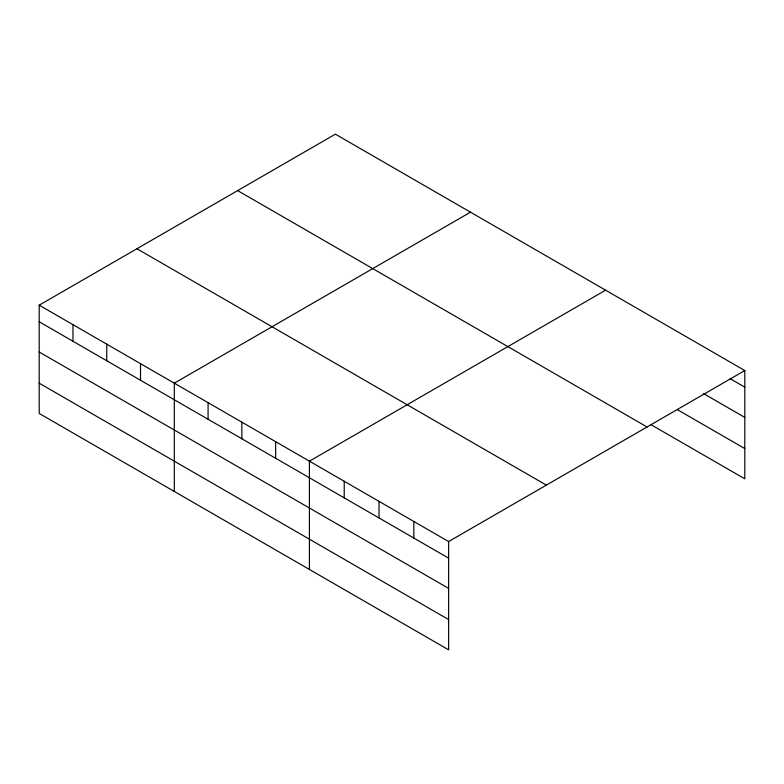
<?xml version="1.0" encoding="UTF-8"?>
<svg xmlns="http://www.w3.org/2000/svg" width="784" height="784" viewBox="0 0 784 784"><rect width="100%" height="100%" fill="white"/><g stroke="black" fill="none" stroke-linecap="round" stroke-linejoin="round"><path stroke-width="1.18" d="M39.2 305.172L448.624 541.548L448.624 649.828L39.2 413.452L39.2 305.172L335.376 134.172L744.8 370.548L744.8 478.828L650.945 424.644M470.488 212.18L174.313 383.17L174.313 491.45M605.601 290.178L309.415 461.178L309.415 569.458M448.624 541.548L744.8 370.548M730.031 378.623L744.8 387.139M703.669 393.656L744.8 417.402M677.307 409.611L744.8 448.575M237.64 190.6L647.065 426.976M136.935 248.744L546.36 485.12M39.2 321.763L448.624 558.139M39.2 352.016L448.624 588.392M39.2 383.19L448.624 619.566M413.825 521.458L413.825 538.049M379.025 501.358L379.025 517.95M344.225 481.268L344.225 497.86M275.645 441.676L275.645 458.268M241.864 422.174L241.864 438.766M208.083 402.672L208.083 419.264M140.532 363.668L140.532 380.26M106.751 344.176L106.751 360.767M72.981 324.674L72.981 341.265"/></g></svg>
